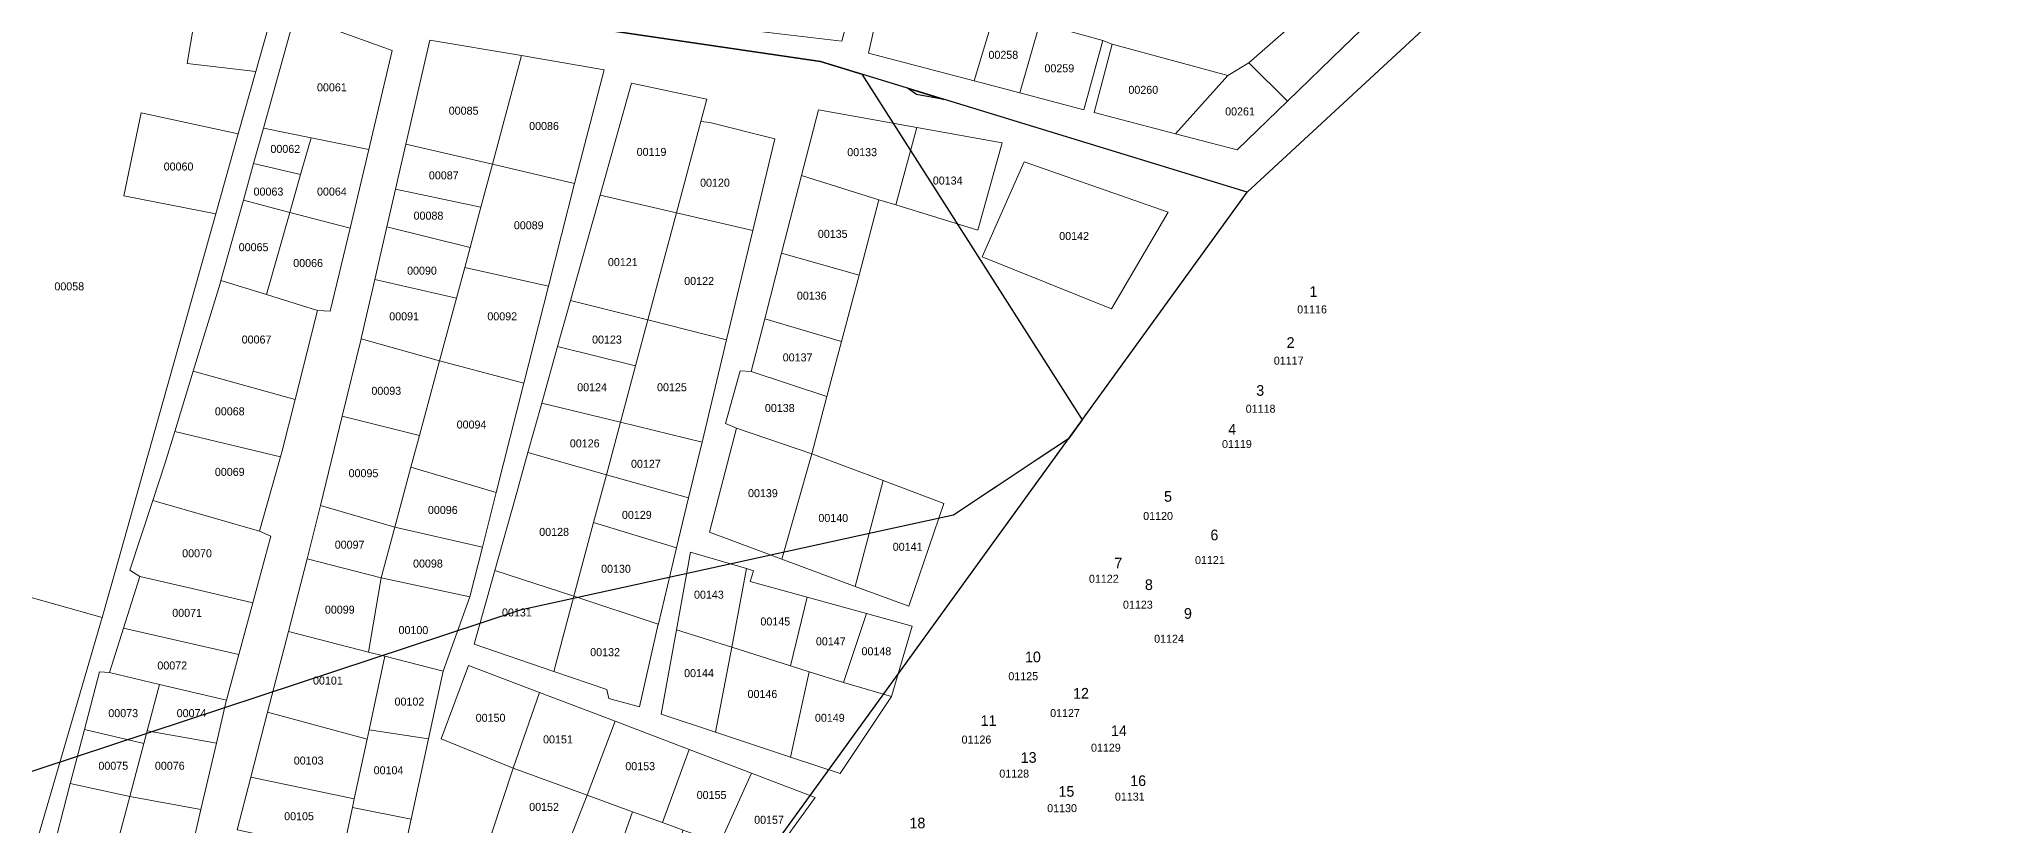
# Model space of a CAD drawing. Header units: metres. Extents: x 245225 to 248406, y 1633796 to 1637634.
# Drawn here: x 246845.3 to 247213.2, y 1634729.4 to 1634876.8 of the extents above; entities that cross this region are included whole.
import ezdxf
from ezdxf.enums import TextEntityAlignment as Align

# ---------------------------------------------------------------- set-up
doc = ezdxf.new("R2010")
doc.units = ezdxf.units.M
doc.header["$MEASUREMENT"] = 0
for name, color, linetype in [('historique_numero_parcelle', 7, 'Continuous'), ('limites_sections', 7, 'Continuous'), ('numero_lot', 7, 'Continuous')]:
    doc.layers.add(name, color=color, linetype=linetype)
doc.layers.add('LIMITES_PARCELLES', color=7, linetype='Continuous', lineweight=0, true_color=0xffffff)
doc.styles.add('Style-FANCY', font='FANCY.shx')
doc.styles.add('Style-WORKING', font='WORKING.shx')

msp = doc.modelspace()

# ---------------------------------------------------------------- linework, layer by layer
at = {"layer": 'limites_parcelles', "flags": 128}
for points in [[(247089.671, 1634875.248), (247079.322, 1634865.229), (247072.069, 1634872.424), (247083.524, 1634882.412), (247082.388, 1634883.735), (247089.664, 1634903.381), (247095.94, 1634914.031), (247110.756, 1634906.225), (247108.772, 1634890.615), (247094.749, 1634880.164), (247089.671, 1634875.248)], [(247051.093, 1634900.934), (247050.837, 1634899.081), (247082.388, 1634883.735), (247083.524, 1634882.412), (247072.069, 1634872.424), (247068.167, 1634870.043), (247046.471, 1634875.93), (247044.702, 1634876.599), (247032.894, 1634879.824), (247022.846, 1634882.568), (247026.138, 1634892.847), (247029.946, 1634906.559), (247051.093, 1634900.934)], [(246874.997, 1634883.714), (246873.075, 1634872.272), (246885.935, 1634870.774), (246882.656, 1634859.097), (246864.476, 1634863.011), (246861.169, 1634847.467), (246878.453, 1634844.135), (246859.54, 1634776.795), (246857.107, 1634768.467), (246823.328, 1634777.96), (246826.071, 1634786.187), (246820.865, 1634788.062), (246842.547, 1634888.057), (246874.997, 1634883.714)], [(246907.11, 1634856.152), (246896.287, 1634858.357), (246887.38, 1634860.172), (246893.275, 1634881.305), (246911.531, 1634874.691), (246907.11, 1634856.152)], [(247079.322, 1634865.229), (247069.878, 1634856.087), (247058.359, 1634859.11), (247068.167, 1634870.043), (247072.069, 1634872.424), (247079.322, 1634865.229)], [(246969.363, 1634861.405), (246964.788, 1634844.3), (246950.489, 1634847.612), (246956.378, 1634868.605), (246970.483, 1634865.591), (246969.363, 1634861.405)], [(247009.832, 1634860.295), (247005.925, 1634845.774), (247002.76, 1634846.751), (246988.263, 1634851.281), (246991.435, 1634863.578), (247009.832, 1634860.295)], [(246979.109, 1634840.982), (246964.788, 1634844.3), (246969.363, 1634861.405), (246971.062, 1634861.197), (246983.233, 1634858.154), (246979.109, 1634840.982)], [(246903.603, 1634841.449), (246892.318, 1634844.386), (246894.328, 1634851.46), (246896.287, 1634858.357), (246907.11, 1634856.152), (246903.603, 1634841.449)], [(246945.662, 1634849.82), (246940.8, 1634830.566), (246925.092, 1634834.074), (246926.093, 1634837.801), (246928.125, 1634845.37), (246930.281, 1634853.403), (246945.662, 1634849.82)], [(246903.603, 1634841.449), (246899.889, 1634825.875), (246897.508, 1634826.007), (246887.939, 1634828.972), (246892.318, 1634844.386), (246903.603, 1634841.449)], [(246926.093, 1634837.801), (246925.092, 1634834.074), (246923.544, 1634828.322), (246908.255, 1634831.815), (246910.519, 1634841.688), (246926.093, 1634837.801)], [(246940.8, 1634830.566), (246936.201, 1634812.356), (246920.379, 1634816.557), (246923.544, 1634828.322), (246925.092, 1634834.074), (246940.8, 1634830.566)], [(246887.939, 1634828.972), (246897.508, 1634826.007), (246893.314, 1634809.313), (246874.202, 1634814.591), (246879.252, 1634831.034), (246879.413, 1634831.614), (246887.939, 1634828.972)], [(246923.544, 1634828.322), (246920.379, 1634816.557), (246905.695, 1634820.654), (246905.71, 1634820.716), (246908.255, 1634831.815), (246923.544, 1634828.322)], [(246974.195, 1634820.522), (246969.584, 1634801.323), (246954.288, 1634805.048), (246957.113, 1634815.61), (246959.415, 1634824.216), (246974.195, 1634820.522)], [(246936.201, 1634812.356), (246931.027, 1634791.873), (246915.011, 1634796.611), (246916.607, 1634802.541), (246920.379, 1634816.557), (246936.201, 1634812.356)], [(246893.314, 1634809.313), (246890.894, 1634799.681), (246890.586, 1634798.585), (246870.734, 1634803.296), (246874.202, 1634814.591), (246893.314, 1634809.313)], [(246978.78, 1634814.532), (246993.014, 1634809.897), (246990.165, 1634799.126), (246976.045, 1634803.93), (246973.973, 1634804.841), (246976.725, 1634814.683), (246978.78, 1634814.532)], [(246916.607, 1634802.541), (246915.011, 1634796.611), (246911.997, 1634785.411), (246898.044, 1634789.444), (246902.146, 1634806.177), (246916.607, 1634802.541)], [(246890.586, 1634798.585), (246886.66, 1634784.6), (246877.924, 1634787.108), (246866.606, 1634790.357), (246868.933, 1634797.432), (246870.734, 1634803.296), (246890.586, 1634798.585)], [(246949.265, 1634786.27), (246945.56, 1634772.422), (246930.761, 1634777.281), (246934.544, 1634790.766), (246936.952, 1634799.351), (246951.656, 1634795.209), (246949.265, 1634786.27)], [(246888.777, 1634783.674), (246885.389, 1634771.204), (246873.984, 1634773.854), (246864.171, 1634776.133), (246862.318, 1634777.324), (246866.606, 1634790.357), (246877.924, 1634787.108), (246886.66, 1634784.6), (246888.777, 1634783.674)], [(246911.997, 1634785.411), (246909.429, 1634775.866), (246895.593, 1634779.463), (246895.656, 1634779.705), (246898.044, 1634789.444), (246911.997, 1634785.411)], [(246964.827, 1634781.518), (246961.405, 1634767.27), (246961.394, 1634767.223), (246945.56, 1634772.422), (246949.265, 1634786.27), (246964.827, 1634781.518)], [(246834.158, 1634689.937), (246820.85, 1634691.622), (246817.744, 1634679.405), (246787.177, 1634682.471), (246794.32, 1634718.454), (246809.137, 1634780.102), (246822.631, 1634775.869), (246823.328, 1634777.96), (246857.107, 1634768.467), (246834.158, 1634689.937)], [(246873.984, 1634773.854), (246885.389, 1634771.204), (246882.753, 1634761.501), (246861.111, 1634766.457), (246864.171, 1634776.133), (246873.984, 1634773.854)], [(246907.057, 1634761.981), (246909.429, 1634775.866), (246926.083, 1634772.297), (246921.056, 1634758.406), (246910.131, 1634761.196), (246907.057, 1634761.981)], [(246989.295, 1634772.256), (246986.161, 1634759.4), (246975.158, 1634762.875), (246977.949, 1634777.606), (246979.265, 1634777.218), (246978.63, 1634775.207), (246989.295, 1634772.256)], [(246961.394, 1634767.223), (246957.838, 1634751.705), (246952.145, 1634753.247), (246951.748, 1634754.967), (246941.797, 1634758.354), (246945.56, 1634772.422), (246961.394, 1634767.223)], [(246996.092, 1634756.263), (246989.657, 1634758.296), (246986.161, 1634759.4), (246989.295, 1634772.256), (247000.431, 1634769.175), (246996.092, 1634756.263)], [(246882.753, 1634761.501), (246880.43, 1634752.95), (246867.9, 1634755.914), (246858.482, 1634758.142), (246861.111, 1634766.457), (246882.753, 1634761.501)], [(246907.057, 1634761.981), (246910.131, 1634761.196), (246907.168, 1634747.419), (246906.791, 1634745.664), (246888.136, 1634750.69), (246892.055, 1634765.812), (246907.057, 1634761.981)], [(246986.161, 1634759.4), (246989.657, 1634758.296), (246986.158, 1634742.304), (246972.141, 1634746.947), (246975.158, 1634762.875), (246986.161, 1634759.4)], [(246864.948, 1634744.826), (246853.804, 1634747.452), (246856.63, 1634758.274), (246858.482, 1634758.142), (246867.9, 1634755.914), (246865.578, 1634747.192), (246864.948, 1634744.826)], [(246996.092, 1634756.263), (247005.088, 1634753.617), (246995.457, 1634739.224), (246986.158, 1634742.304), (246989.657, 1634758.296), (246996.092, 1634756.263)], [(246880.43, 1634752.95), (246880.312, 1634752.517), (246878.54, 1634744.887), (246865.578, 1634747.192), (246867.9, 1634755.914), (246880.43, 1634752.95)], [(246967.198, 1634743.705), (246962.158, 1634730.003), (246956.554, 1634732.047), (246948.032, 1634735.154), (246953.304, 1634748.996), (246967.198, 1634743.705)], [(246864.948, 1634744.826), (246862.312, 1634734.931), (246851.162, 1634737.33), (246851.206, 1634737.504), (246853.804, 1634747.452), (246864.948, 1634744.826)], [(246878.54, 1634744.887), (246875.653, 1634732.457), (246862.312, 1634734.931), (246864.948, 1634744.826), (246865.578, 1634747.192), (246878.54, 1634744.887)], [(246918.308, 1634745.727), (246915.044, 1634730.669), (246904.036, 1634732.853), (246904.388, 1634734.488), (246906.791, 1634745.664), (246907.168, 1634747.419), (246918.308, 1634745.727)], [(246978.856, 1634739.265), (246972.956, 1634726.066), (246966.076, 1634728.575), (246962.158, 1634730.003), (246967.198, 1634743.705), (246978.856, 1634739.265)], [(246904.388, 1634734.488), (246904.036, 1634732.853), (246902.222, 1634724.416), (246882.423, 1634728.647), (246884.977, 1634738.5), (246904.388, 1634734.488)], [(246915.044, 1634730.669), (246912.175, 1634717.432), (246901.171, 1634719.528), (246902.222, 1634724.416), (246904.036, 1634732.853), (246915.044, 1634730.669)], [(246962.158, 1634730.003), (246966.076, 1634728.575), (246960.821, 1634715.479), (246952.018, 1634719.109), (246956.554, 1634732.047), (246962.158, 1634730.003)]]:
    msp.add_lwpolyline(points, close=True, dxfattribs=at)
at = {"layer": 'limites_parcelles'}
for points in [[(246975.61, 1634878.818), (246980.877, 1634897.238), (247000.689, 1634894.716), (246995.795, 1634876.46)], [(247024.548, 1634882.103), (247020.607, 1634869.018), (247000.822, 1634874.211), (247003.877, 1634887.748)], [(246885.935, 1634870.774), (246873.075, 1634872.272), (246874.997, 1634883.714), (246889.041, 1634881.835)], [(247020.607, 1634869.018), (247024.548, 1634882.103), (247032.894, 1634879.824), (247029.144, 1634866.777)], [(247044.702, 1634876.599), (247041.161, 1634863.624), (247029.144, 1634866.777), (247032.894, 1634879.824)], [(246935.743, 1634873.75), (246930.281, 1634853.403), (246914.072, 1634857.18), (246918.543, 1634876.675)], [(246945.662, 1634849.82), (246930.281, 1634853.403), (246935.743, 1634873.75), (246951.219, 1634871.119)], [(247068.167, 1634870.043), (247058.359, 1634859.11), (247043.086, 1634863.119), (247046.471, 1634875.93)], [(246882.656, 1634859.097), (246878.453, 1634844.135), (246861.169, 1634847.467), (246864.476, 1634863.011)], [(246894.328, 1634851.46), (246885.531, 1634853.543), (246887.38, 1634860.172), (246896.287, 1634858.357)], [(247005.925, 1634845.774), (247009.832, 1634860.295), (247025.831, 1634857.44), (247021.28, 1634841.036)], [(246928.125, 1634845.37), (246912.127, 1634848.7), (246914.072, 1634857.18), (246930.281, 1634853.403)], [(246894.328, 1634851.46), (246892.318, 1634844.386), (246883.609, 1634846.653), (246885.531, 1634853.543)], [(247056.946, 1634844.422), (247046.363, 1634826.325), (247022.127, 1634836.062), (247029.959, 1634853.842)], [(246928.125, 1634845.37), (246926.093, 1634837.801), (246910.519, 1634841.688), (246912.127, 1634848.7)], [(247002.76, 1634846.751), (246999.027, 1634832.636), (246984.504, 1634836.716), (246988.263, 1634851.281)], [(246892.318, 1634844.386), (246887.939, 1634828.972), (246879.413, 1634831.614), (246883.609, 1634846.653)], [(246964.788, 1634844.3), (246959.415, 1634824.216), (246944.942, 1634827.834), (246950.489, 1634847.612)], [(246979.109, 1634840.982), (246974.195, 1634820.522), (246959.415, 1634824.216), (246964.788, 1634844.3)], [(246999.027, 1634832.636), (246995.737, 1634820.195), (246981.331, 1634824.417), (246984.504, 1634836.716)], [(246959.415, 1634824.216), (246957.113, 1634815.61), (246942.524, 1634819.217), (246944.942, 1634827.834)], [(246995.737, 1634820.195), (246993.014, 1634809.897), (246978.78, 1634814.532), (246981.331, 1634824.417)], [(246920.379, 1634816.557), (246916.607, 1634802.541), (246902.146, 1634806.177), (246905.695, 1634820.654)], [(246957.113, 1634815.61), (246954.288, 1634805.048), (246939.557, 1634808.636), (246942.524, 1634819.217)], [(246954.288, 1634805.048), (246951.656, 1634795.209), (246936.952, 1634799.351), (246939.557, 1634808.636)], [(246969.584, 1634801.323), (246967.072, 1634790.866), (246951.656, 1634795.209), (246954.288, 1634805.048)], [(246990.165, 1634799.126), (246984.573, 1634779.381), (246971.01, 1634784.415), (246976.045, 1634803.93)], [(246931.027, 1634791.873), (246928.439, 1634781.625), (246911.997, 1634785.411), (246915.011, 1634796.611)], [(247003.534, 1634794.098), (246998.31, 1634774.284), (246984.573, 1634779.381), (246990.165, 1634799.126)], [(246967.072, 1634790.866), (246964.827, 1634781.518), (246949.265, 1634786.27), (246951.656, 1634795.209)], [(246998.31, 1634774.284), (247003.534, 1634794.098), (247014.93, 1634789.812), (247008.369, 1634770.551)], [(246928.439, 1634781.625), (246926.083, 1634772.297), (246909.429, 1634775.866), (246911.997, 1634785.411)], [(246909.429, 1634775.866), (246907.057, 1634761.981), (246892.055, 1634765.812), (246895.593, 1634779.463)], [(246977.949, 1634777.606), (246975.158, 1634762.875), (246964.774, 1634766.155), (246967.411, 1634780.711)], [(246945.56, 1634772.422), (246941.797, 1634758.354), (246926.877, 1634763.433), (246930.761, 1634777.281)], [(247005.088, 1634753.617), (246996.092, 1634756.263), (247000.431, 1634769.175), (247008.966, 1634766.811)], [(246975.158, 1634762.875), (246972.141, 1634746.947), (246961.908, 1634750.336), (246964.774, 1634766.155)], [(246921.056, 1634758.406), (246918.308, 1634745.727), (246907.168, 1634747.419), (246910.131, 1634761.196)], [(246939.101, 1634754.406), (246934.194, 1634740.2), (246920.659, 1634745.706), (246925.819, 1634759.465)], [(246953.304, 1634748.996), (246948.032, 1634735.154), (246934.194, 1634740.2), (246939.101, 1634754.406)], [(246904.388, 1634734.488), (246884.977, 1634738.5), (246888.136, 1634750.69), (246906.791, 1634745.664)], [(246948.032, 1634735.154), (246943.204, 1634722.743), (246930.184, 1634728.111), (246934.194, 1634740.2)], [(246982.104, 1634722.731), (246972.956, 1634726.066), (246978.856, 1634739.265), (246990.774, 1634734.726)], [(246862.312, 1634734.931), (246858.202, 1634719.499), (246847.352, 1634722.449), (246851.162, 1634737.33)], [(246875.653, 1634732.457), (246871.994, 1634716.707), (246858.202, 1634719.499), (246862.312, 1634734.931)], [(246956.554, 1634732.047), (246952.018, 1634719.109), (246943.204, 1634722.743), (246948.032, 1634735.154)]]:
    msp.add_3dface(points, dxfattribs=at)
at = {"layer": 'limites_sections'}
for p, q in [((247071.802, 1634848.166), (247142.579, 1634913.65)), ((246848.547, 1634540.21), (247071.802, 1634848.166))]:
    msp.add_line(p, q, dxfattribs=at)
at = {"layer": 'limites_sections', "flags": 128}
for points in [[(247335.725, 1635183.526), (247307.282, 1635143.838), (247299.761, 1635133.712), (247240.475, 1635053.88), (247210.048, 1635014.854), (247192.85, 1634961.276), (247142.579, 1634913.65), (247071.802, 1634848.166), (246991.766, 1634872.64), (246784.729, 1634903.067), (246643.177, 1634926.218), (246475.166, 1634954), (246278.712, 1634922.249)], [(246278.712, 1634922.249), (246475.166, 1634954), (246643.177, 1634926.218), (246784.729, 1634903.067), (246991.766, 1634872.64), (246999.571246, 1634870.253254), (247040.849557, 1634805.47047), (247038.303451, 1634801.958394), (247032.6049, 1634798.1715), (247024.9407, 1634793.0783), (247023.4972, 1634792.1191), (247016.734, 1634787.6247), (247004.1143, 1634784.8567), (246959.9992, 1634775.1805), (246935.4919, 1634769.8051), (246636.5417, 1634671.0846), (246589.0941, 1634657.0569), (246244.6059, 1634539.0524)]]:
    msp.add_lwpolyline(points, dxfattribs=at)
at = {"layer": 'limites_sections'}
msp.add_3dface([(247009.7693, 1634866.4765), (247008.076104, 1634867.652576), (247014.936321, 1634865.554808)], dxfattribs=at)

# ---------------------------------------------------------------- texts
at = {"layer": 'historique_numero_parcelle', "style": 'Style-FANCY'}
for s, p in [('00258', (247026.07268, 1634873.909698)), ('00259', (247036.566617, 1634871.3853)), ('00061', (246900.201567, 1634867.812378)), ('00260', (247052.307523, 1634867.346262)), ('00085', (246924.892258, 1634863.440603)), ('00261', (247070.436932, 1634863.297154)), ('00086', (246939.967731, 1634860.569698)), ('00062', (246891.46947, 1634856.275593)), ('00119', (246960.122551, 1634855.708847)), ('00133', (246999.606092, 1634855.663989)), ('00060', (246871.45648, 1634852.975631)), ('00087', (246921.176472, 1634851.319004)), ('00063', (246888.311052, 1634848.274275)), ('00064', (246900.201567, 1634848.274275)), ('00120', (246972.013065, 1634849.940455)), ('00134', (247015.637053, 1634850.347498)), ('00088', (246918.310009, 1634843.769587)), ('00089', (246937.101268, 1634841.96198)), ('00135', (246994.085496, 1634840.352496)), ('00142', (247039.338458, 1634839.947113)), ('00065', (246885.524213, 1634837.853953)), ('00066', (246895.742624, 1634834.876718)), ('00090', (246917.089108, 1634833.455595)), ('00121', (246954.734662, 1634835.05428)), ('00058', (246850.973212, 1634830.506812)), ('00122', (246969.040437, 1634831.518814)), ('00136', (246990.15738, 1634828.762546)), ('00091', (246913.7449, 1634824.896045)), ('00092', (246932.13804, 1634824.896045)), ('00067', (246886.081581, 1634820.548775)), ('00123', (246951.762033, 1634820.540261)), ('00137', (246987.503247, 1634817.199178)), ('00093', (246910.400693, 1634810.940257)), ('00124', (246948.975194, 1634811.608556)), ('00125', (246963.944502, 1634811.608556)), ('00068', (246881.053658, 1634807.093069)), ('00138', (246984.15904, 1634807.709242)), ('00094', (246926.378572, 1634804.613633)), ('00126', (246947.595045, 1634801.081904)), ('00069', (246881.053658, 1634795.742362)), ('00127', (246959.060898, 1634797.254031)), ('00095', (246906.12754, 1634795.495851)), ('00096', (246920.990683, 1634788.610995)), ('00139', (246981.000622, 1634791.753124)), ('00129', (246957.362253, 1634787.684348)), ('00140', (246994.191661, 1634787.101195)), ('00097', (246903.52649, 1634782.098294)), ('00128', (246941.862118, 1634784.494453)), ('00141', (247008.125858, 1634781.704957)), ('00070', (246874.922612, 1634780.484033)), ('00098', (246918.203843, 1634778.562828)), ('00130', (246953.460678, 1634777.583015)), ('00099', (246901.681868, 1634769.918546)), ('00143', (246970.875106, 1634772.726733)), ('00071', (246873.064719, 1634769.319402)), ('00131', (246934.881749, 1634769.395619)), ('00145', (246983.322988, 1634767.702649)), ('00100', (246915.483357, 1634766.090673)), ('00147', (246993.727188, 1634763.981106)), ('00072', (246870.27788, 1634759.457312)), ('00132', (246951.416996, 1634761.952532)), ('00148', (247002.273495, 1634762.120334)), ('00101', (246899.452396, 1634756.627319)), ('00144', (246969.017213, 1634758.026636)), ('00102', (246914.7402, 1634752.693116)), ('00146', (246980.907727, 1634754.119015)), ('00073', (246861.08131, 1634750.525608)), ('00074', (246873.900771, 1634750.525608)), ('00150', (246929.943404, 1634749.653163)), ('00149', (246993.541399, 1634749.653163)), ('00151', (246942.577075, 1634745.605985)), ('00075', (246859.223417, 1634740.663517)), ('00076', (246869.813406, 1634740.663517)), ('00103', (246895.842776, 1634741.634815)), ('00153', (246957.997586, 1634740.581901)), ('00104', (246910.818719, 1634739.820563)), ('00155', (246971.374415, 1634735.185663)), ('00105', (246894.044601, 1634731.207848)), ('00152', (246939.976025, 1634732.952737)), ('00157', (246982.150193, 1634730.533733))]:
    msp.add_text(s, height=1.499994, dxfattribs=at).set_placement(p, align=Align.MIDDLE_CENTER)
for s, p in [('01116', (247083.942635, 1634826.187863)), ('01117', (247079.558635, 1634816.590863)), ('01118', (247074.296635, 1634807.579863)), ('01119', (247069.854635, 1634800.967863)), ('01120', (247055.079763, 1634787.476279)), ('01121', (247064.792587, 1634779.225876)), ('01122', (247044.907763, 1634775.714279)), ('01123', (247051.286763, 1634770.850279)), ('01124', (247057.125927, 1634764.472426)), ('01125', (247029.801763, 1634757.450279)), ('01127', (247037.634763, 1634750.546279)), ('01126', (247021.032763, 1634745.572279)), ('01129', (247045.292763, 1634744.051279)), ('01128', (247028.105763, 1634739.194279)), ('01131', (247049.773587, 1634734.878876)), ('01130', (247037.079763, 1634732.713279))]:
    msp.add_text(s, height=1.499994, rotation=0.1323, dxfattribs=at).set_placement(p, align=Align.MIDDLE_CENTER)
at = {"layer": 'numero_lot', "linetype": 'Continuous', "style": 'Style-WORKING'}
for s, p in [('1', (247083.45979, 1634828.530029)), ('2', (247079.18079, 1634818.978029)), ('3', (247073.48779, 1634809.993029)), ('4', (247068.24779, 1634802.723029)), ('5', (247056.20979, 1634790.135029)), ('6', (247064.90779, 1634782.917029)), ('7', (247046.89379, 1634777.655029)), ('8', (247052.61679, 1634773.588029)), ('9', (247059.94079, 1634768.204029)), ('10', (247030.13279, 1634760.043029)), ('12', (247039.14579, 1634753.226029)), ('11', (247021.82179, 1634748.114029)), ('14', (247046.25579, 1634746.210029)), ('13', (247029.33179, 1634741.198029)), ('16', (247049.86479, 1634736.845029)), ('15', (247036.41679, 1634734.840029)), ('18', (247008.48579, 1634728.921029))]:
    msp.add_text(s, height=1.999992, rotation=0.512242, dxfattribs=at).set_placement(p)

doc.saveas('drawing.dxf')
